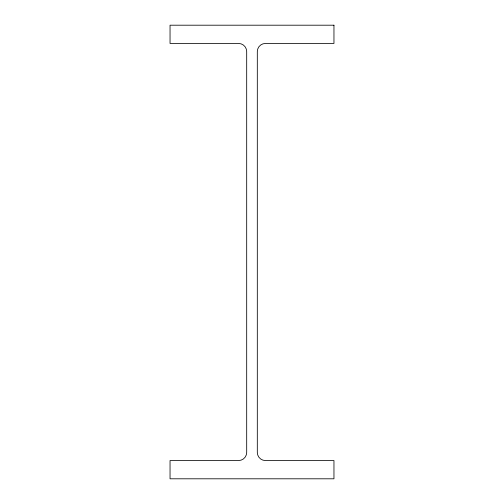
<?xml version="1.0" encoding="UTF-8"?>
<svg xmlns="http://www.w3.org/2000/svg" width="504" height="504" viewBox="0 0 504 504"><rect width="100%" height="100%" fill="white"/><g stroke="black" fill="none" stroke-linecap="round" stroke-linejoin="round"><path stroke-width="0.76" d="M333.957 25.2L170.043 25.2L170.043 43.445L238.549 43.445A8.146 8.146 0 0 1 246.689 51.591L246.689 452.409A8.146 8.146 0 0 1 238.549 460.555L170.043 460.555L170.043 478.8L333.957 478.8L333.957 460.555L265.451 460.555A8.146 8.146 0 0 1 257.311 452.409L257.311 51.591A8.146 8.146 0 0 1 265.451 43.445L333.957 43.445L333.957 25.2"/></g></svg>
